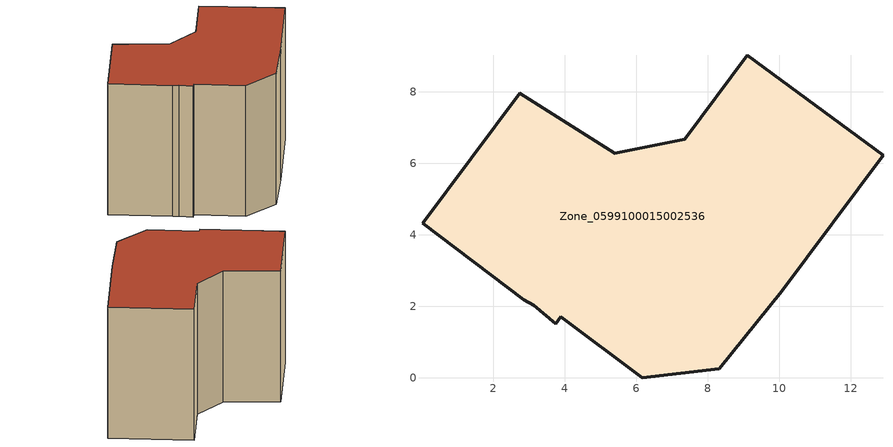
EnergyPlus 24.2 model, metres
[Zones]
Zone_0599100015002536
 floor ground (C_G): 2.85,2.19 0.02,4.33 2.74,7.96 5.4,6.29 7.35,6.67 9.1,9.03 12.9,6.23 10.07,2.43 8.32,0.25 6.17,0 3.89,1.71 3.75,1.52 3.13,2.03 z0.94
 wall outside (C_F): 9.1,9.03 7.35,6.67 5.4,6.29 2.74,7.96 0.02,4.33 2.85,2.19 3.13,2.03 3.75,1.52 3.89,1.71 6.17,0 8.32,0.25 10.07,2.43 12.9,6.23 9.1,9.03 z0.94:9.03
 roof outside (C_R): 0.02,4.33 2.85,2.19 3.13,2.03 3.75,1.52 3.89,1.71 6.17,0 8.32,0.25 10.07,2.43 12.9,6.23 9.1,9.03 7.35,6.67 5.4,6.29 2.74,7.96 z9.03
[BUILDING]
Pand.0599100015002536: North Axis=0; Terrain=City; Loads Convergence Tolerance Value=0.04; Temperature Convergence Tolerance Value=0.4; Solar Distribution=FullExterior; Maximum Number of Warmup Days=25; Minimum Number of Warmup Days=1
[Site:Location]
Rotterdam.The.Hague.AP_ZH_NLD Design_Conditions: Latitude=51.96; Longitude=4.45; Time Zone=1; Elevation=-4.5
[SITE:GROUNDTEMPERATURE:BUILDINGSURFACE]
18, 18, 18, 18, 18, 18, 18, 18, 18, 18, 18, 18
[MATERIAL] Thermal Absorptance=0.9; Solar Absorptance=0.7; Visible Absorptance=0.7
Name | Roughness | Thickness | Conductivity | Density | Specific Heat
G.TC.1975-1991 | MediumSmooth | 0.15 | 0.288461 | 540 | 1210
F.TC.1975-1991 | Rough | 0.3 | 0.230769 | 1920 | 840
R.TC.1975-1991 | MediumRough | 0.2 | 0.153846 | 1500 | 1000
[CONSTRUCTION]
C_G: G.TC.1975-1991
C_F: F.TC.1975-1991
C_R: R.TC.1975-1991
[ZONE]
Zone_0599100015002536: Type=1; Multiplier=1; Ceiling Height=Autocalculate; Volume=Autocalculate; Floor Area=autocalculate; Part of Total Floor Area=Yes
[ZONEINFILTRATION:DESIGNFLOWRATE]
Infil_Zone_0599100015002536: Zone or ZoneList or Space or SpaceList=Zone_0599100015002536; Schedule=AlwaysOn; Design Flow Rate Calculation Method=Flow/Area; Flow Rate per Floor Area=0.003; Constant Term Coefficient=1; Temperature Term Coefficient=0; Velocity Term Coefficient=0; Velocity Squared Term Coefficient=0
[HVACTEMPLATE:ZONE:IDEALLOADSAIRSYSTEM]
Zone_0599100015002536: Maximum Heating Supply Air Temperature=50; Minimum Cooling Supply Air Temperature=13; Maximum Heating Supply Air Humidity Ratio=0.0156; Minimum Cooling Supply Air Humidity Ratio=0.0077; Heating Limit=NoLimit; Cooling Limit=NoLimit; Dehumidification Control Type=ConstantSensibleHeatRatio; Cooling Sensible Heat Ratio=0.7; Dehumidification Setpoint=60; Humidification Control Type=None; Humidification Setpoint=30; Outdoor Air Method=None; Outdoor Air Flow Rate per Person=0.00944; Outdoor Air Flow Rate per Zone Floor Area=0; Outdoor Air Flow Rate per Zone=0; Demand Controlled Ventilation Type=None; Outdoor Air Economizer Type=NoEconomizer; Heat Recovery Type=None; Sensible Heat Recovery Effectiveness=0.7; Latent Heat Recovery Effectiveness=0.65
[ZONECONTROL:THERMOSTAT]
ThermostatControl_Zone_0599100015002536: Zone or ZoneList=Zone_0599100015002536; Control Type Schedule=DualSetpointControlType; Control 1=Thermostat_Zone_0599100015002536; Temperature Difference Between Cutout And Setpoint=0
[THERMOSTATSETPOINT:DUALSETPOINT]
Thermostat_Zone_0599100015002536: Heating Setpoint Temperature Schedule=HeatingSetpoint_Zone_0599100015002536; Cooling Setpoint Temperature Schedule=CoolingSetpoint_Zone_0599100015002536
[SCHEDULE:COMPACT]
HeatingSetpoint_Zone_0599100015002536: Through: 12/31, For: AllDays, Until: 24:00, 21
CoolingSetpoint_Zone_0599100015002536: Through: 12/31, For: AllDays, Until: 24:00, 24
DualSetpointControlType: Through: 12/31, For: AllDays, Until: 24:00, 4
AlwaysOn: Through: 12/31, For: AllDays, Until: 24:00, 1
